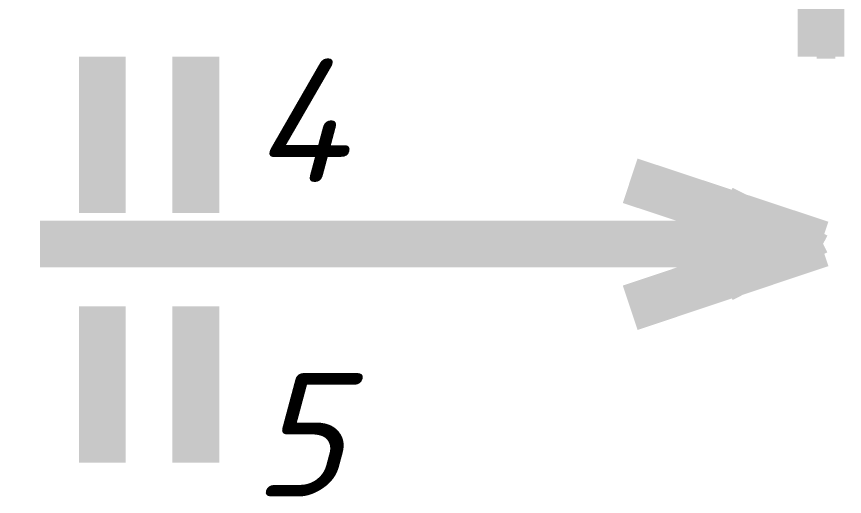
# Model space of a CAD drawing. Header units: inches. Extents: x 0 to 841, y 0 to 594.
# Drawn here: x 294.64 to 307.89, y 475.95 to 483.64 of the extents above; entities that cross this region are included whole.
import ezdxf

# ---------------------------------------------------------------- set-up
doc = ezdxf.new("R2010")
doc.units = ezdxf.units.IN
doc.layers.add('Sheet', color=255, linetype='Continuous')
doc.styles.get("Standard").update_dxf_attribs({"font": 'isocpeui.ttf'})

msp = doc.modelspace()

# ---------------------------------------------------------------- linework, layer by layer
at = {"layer": 'Sheet'}
for points in [[(307.515, 482.996, 0.749, 0.749, 0), (307.515, 486.993, 0.749, 0.749, 0)], [(307.593, 487.027, 0.3, 0.3, 0), (307.593, 482.962, 0.3, 0.3, 0)], [(296.016, 482.996, 0.749, 0.749, 0), (296.016, 480.491, 0.749, 0.749, 0)], [(297.51, 482.996, 0.749, 0.749, 0), (297.51, 480.491, 0.749, 0.749, 0)], [(304.461, 481.008, 0.749, 0.749, 0), (307.515, 479.997, 0.749, 0.749, 0)], [(307.548, 479.997, 0.3, 0.3, 0), (306.033, 480.761, 0.3, 0.3, 0)], [(297.51, 479.997, 0.749, 0.749, 0), (295.017, 479.997, 0.749, 0.749, 0)], [(302.518, 479.997, 0.749, 0.749, 0), (297.51, 479.997, 0.749, 0.749, 0)], [(305.011, 479.997, 0.749, 0.749, 0), (302.518, 479.997, 0.749, 0.749, 0)], [(307.515, 479.997, 0.749, 0.749, 0), (304.461, 478.975, 0.749, 0.749, 0)], [(305.011, 479.997, 0.749, 0.749, 0), (307.515, 479.997, 0.749, 0.749, 0)], [(297.51, 479.997, 0.3, 0.3, 0), (302.518, 479.997, 0.3, 0.3, 0)], [(305.011, 479.997, 0.3, 0.3, 0), (307.548, 479.997, 0.3, 0.3, 0)], [(307.548, 479.997, 0.3, 0.3, 0), (306.033, 479.234, 0.3, 0.3, 0)], [(296.016, 478.998, 0.749, 0.749, 0), (296.016, 476.494, 0.749, 0.749, 0)], [(297.51, 478.998, 0.749, 0.749, 0), (297.51, 476.494, 0.749, 0.749, 0)]]:
    msp.add_lwpolyline(points, format="xyseb", dxfattribs=at)

# ---------------------------------------------------------------- texts
for s, p in [('4', (298.419, 480.985)), ('5', (298.419, 475.955))]:
    msp.add_text(s, height=1.976, dxfattribs=at).set_placement(p)

doc.saveas('drawing.dxf')
